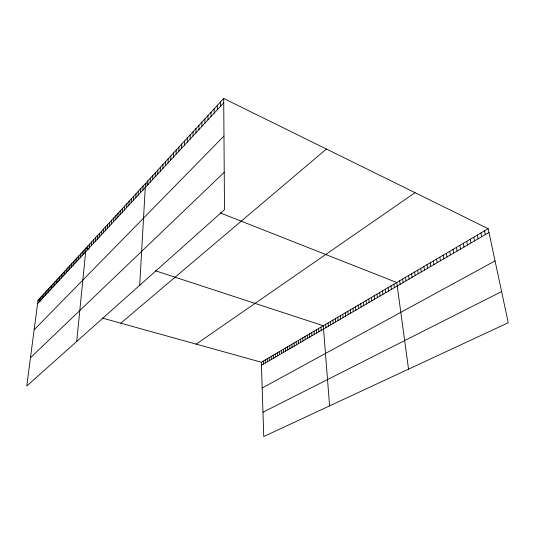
<?xml version="1.0" encoding="UTF-8"?>
<svg xmlns="http://www.w3.org/2000/svg" width="535" height="535" viewBox="0 0 535 535"><rect width="100%" height="100%" fill="white"/><g stroke="black" fill="none" stroke-linecap="round" stroke-linejoin="round"><path stroke-width="0.8" d="M214.16 113.159L214.167 108.832M211.044 116.523L211.058 112.21M207.954 119.853L207.981 115.553M204.905 123.15L204.938 118.857M201.882 126.407L201.929 122.127M198.893 129.63L198.953 125.364M195.937 132.82L196.011 128.56M193.015 135.977L193.095 131.724M190.126 139.093L190.213 134.86M187.263 142.183L187.364 137.956M184.428 145.239L184.542 141.026M181.626 148.262L181.746 144.062M178.85 151.251L178.984 147.065M176.109 154.214L176.249 150.034M173.393 157.143L173.541 152.977M170.705 160.045L170.859 155.886M168.043 162.914L168.211 158.768M165.409 165.756L165.582 161.624M162.807 168.572L162.981 164.446M160.226 171.354L160.413 167.241M157.671 174.109L157.865 170.01M155.137 176.838L155.344 172.751M152.636 179.546L152.843 175.467M150.154 182.221L150.368 178.148M147.7 184.869L147.921 180.81M139.702 285.302L145.5 183.445L148.369 184.575M142.858 190.085L143.099 186.053M140.478 192.66L140.718 188.641M138.117 195.208L138.364 191.196M135.776 197.736L136.03 193.73M133.456 200.23L133.723 196.245M131.162 202.712L131.429 198.732M128.888 205.159L129.162 201.193M126.641 207.593L126.922 203.634M124.408 210.001L124.695 206.055M122.201 212.382L122.488 208.449M120.007 214.742L120.308 210.823M117.84 217.083L118.141 213.171M115.687 219.403L115.995 215.505M113.56 221.704L113.875 217.812M111.447 223.978L111.768 220.099M107.288 228.472L107.615 224.613M109.361 226.238L109.682 222.366M105.234 230.685L105.562 226.84M103.195 232.885L103.536 229.047M101.182 235.059L101.523 231.234M99.182 237.219L99.523 233.4M95.237 241.472L95.591 237.68M97.196 239.352L97.551 235.547M93.284 243.579L93.645 239.787M91.358 245.659L91.719 241.88M89.445 247.725L89.806 243.96M76.706 341.477L86.041 248.053L89.211 249.096M87.546 249.771L87.914 246.013M83.808 253.804L84.189 250.066M81.969 255.784L82.35 252.059M78.337 259.702L78.725 255.998M80.143 257.756L80.531 254.038M76.545 261.642L76.933 257.944M74.766 263.561L75.161 259.876M71.255 267.346L71.657 263.681M73.001 265.46L73.402 261.789M69.517 269.219L69.924 265.567M66.093 272.917L66.5 269.286M67.798 271.078L68.206 267.433M64.401 274.743L64.815 271.118M61.05 278.354L61.471 274.749M62.722 276.555L63.137 272.944M59.398 280.133L59.826 276.541M56.135 283.657L56.563 280.079M57.76 281.905L58.188 278.314M52.925 287.128L53.36 283.563M54.523 285.396L54.958 281.831M51.333 288.84L51.775 285.289M48.197 292.224L48.638 288.693M49.762 290.538L50.196 286.994M45.107 295.554L45.555 292.043M46.645 293.896L47.093 290.378M43.582 297.206L44.03 293.702M40.566 300.463L41.014 296.978M42.064 298.838L42.519 295.347M223.71 98.467L38.045 300.202L26.75 386.016L224.493 209.693L223.71 98.467L488.174 228.686L508.25 322.745L263.748 436.533L261.341 362.222L488.174 228.686M39.068 302.068L39.523 298.597M37.59 303.666L223.737 102.827M34.153 329.781L223.971 136.024M30.468 357.755L224.232 172.297M120.796 323.187L326.403 149.031M196.184 344.125L415.053 192.68M261.441 365.251L488.977 232.451M262.177 388.009L495.049 260.899M262.959 412.231L501.596 291.568M38.045 300.202L40.974 301.018M102.399 318.078L261.341 362.222M155.391 270.763L323.3 325.741L329.587 405.898M220.206 212.897L396.756 282.507L408.546 369.143M484.529 230.832L485.319 234.584M480.911 232.959L481.687 236.704M477.327 235.072L478.083 238.804M473.769 237.165L474.518 240.89M470.245 239.239L470.981 242.957M466.747 241.298L467.47 245.003M463.283 243.338L463.992 247.03M459.853 245.358L460.548 249.042M456.442 247.364L457.124 251.042M453.065 249.357L453.733 253.022M449.714 251.323L450.37 254.981M446.391 253.282L447.039 256.927M443.1 255.222L443.729 258.86M439.83 257.148L440.452 260.772M436.587 259.054L437.202 262.672M433.377 260.946L433.972 264.551M430.187 262.819L430.775 266.417M427.024 264.685L427.599 268.269M423.887 266.53L424.456 270.108M420.777 268.363L421.333 271.934M417.688 270.182L418.236 273.739M414.625 271.981L415.16 275.532M411.589 273.773L412.111 277.311M408.573 275.545L409.088 279.076M405.583 277.304L406.092 280.828M402.621 279.049L403.116 282.567M399.672 280.781L400.16 284.286M393.854 284.212L394.322 287.696M390.978 285.904L391.439 289.382M388.129 287.583L388.577 291.053M385.294 289.248L385.735 292.705M382.485 290.906L382.913 294.35M379.696 292.545L380.117 295.989M376.928 294.176L377.342 297.607M374.186 295.788L374.587 299.212M371.457 297.393L371.852 300.81M368.755 298.991L369.137 302.395M366.067 300.57L366.448 303.967M363.399 302.141L363.773 305.525M360.757 303.693L361.118 307.077M358.129 305.244L358.483 308.615M355.521 306.776L355.869 310.139M352.939 308.3L353.274 311.651M350.365 309.812L350.699 313.156M347.817 311.31L348.145 314.647M345.289 312.801L345.603 316.132M342.774 314.279L343.082 317.603M340.28 315.75L340.581 319.061M337.799 317.208L338.1 320.512M335.345 318.659L335.632 321.95M332.897 320.097L333.185 323.381M330.476 321.522L330.75 324.798M328.069 322.939L328.336 326.21M325.675 324.344L325.942 327.607M320.96 327.126L321.207 330.369M318.633 328.497L318.873 331.733M316.319 329.854L316.553 333.084M314.018 331.212L314.252 334.428M311.738 332.549L311.965 335.766M309.477 333.887L309.691 337.09M307.224 335.211L307.438 338.408M304.99 336.522L305.197 339.712M302.77 337.832L302.971 341.016M300.57 339.13L300.764 342.3M298.376 340.421L298.563 343.584M296.203 341.698L296.383 344.854M294.043 342.968L294.223 346.118M291.896 344.232L292.07 347.375M289.763 345.49L289.93 348.626M287.649 346.733L287.81 349.863M285.543 347.971L285.697 351.094M283.456 349.201L283.603 352.318M281.377 350.425L281.524 353.528M279.317 351.642L279.457 354.738M277.264 352.846L277.404 355.935M275.231 354.043L275.364 357.126M273.204 355.233L273.332 358.31M271.198 356.417L271.319 359.487M269.199 357.594L269.319 360.657M267.219 358.764L267.326 361.814M265.246 359.921L265.353 362.971M263.287 361.078L263.387 364.114M220.494 101.958L220.514 106.311M217.31 105.415L217.317 109.749"/></g></svg>
